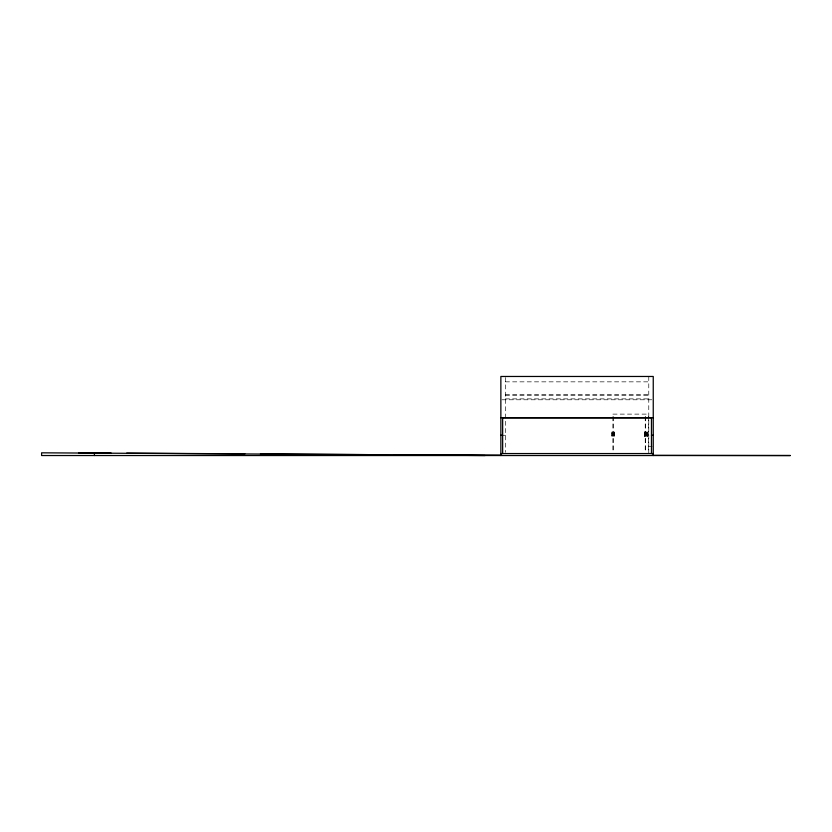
<?xml version="1.0" encoding="UTF-8"?>
<svg xmlns="http://www.w3.org/2000/svg" width="832" height="832" viewBox="0 0 832 832"><rect width="100%" height="100%" fill="white"/><g stroke="black" fill="none" stroke-linecap="round" stroke-linejoin="round"><path stroke-width="0.62" stroke-dasharray="4.16 3.12" d="M645.726 433.586C646.287 433.233 643.334 434.002 645.663 433.139M646.901 436.082C644.519 435.448 647.462 435.698 646.963 435.729M644.748 436.041C646.204 434.106 645.258 437.372 644.81 435.417M646.901 433.139C644.426 434.2 647.847 432.869 646.88 433.836M646.038 433.836L646.038 433.15M645.653 435.375L645.653 436.072M505.346 381.846L648.773 381.846M505.346 394.399L648.773 394.399M505.346 395.294L648.773 395.294M505.346 398.882L648.773 398.882M501.977 399.776L652.132 399.776M612.914 414.118L648.773 414.118M612.019 433.139L612.914 433.139M613.267 433.139L614.162 433.139M612.019 433.857L612.914 433.857M613.267 433.857L614.162 433.857M502.653 435.271L505.346 435.271M612.019 435.365L612.914 435.365M613.267 435.365L614.162 435.365M612.019 436.082L612.914 436.082M613.267 436.082L614.162 436.082M648.773 446.389L652.132 446.389M644.8 433.15L644.748 433.805M648.773 376.47L648.773 453.554M648.419 416.666L648.419 452.286M647.14 432.047L647.14 437.424M646.838 432.047L646.838 437.424M645.59 416.666L645.59 452.286M645.237 416.666L645.237 452.286M644.852 432.047L644.852 437.424M644.55 432.047L644.55 437.424M613.267 416.666L613.267 452.286M612.914 416.666L612.914 452.286M505.346 377.541L505.346 452.338M612.019 432.047L611.832 437.424L612.019 432.047M614.349 432.047L614.162 437.424L614.349 432.047M645.029 432.047L644.374 432.047L644.374 437.424L645.029 437.424L645.029 432.047M647.317 432.047L646.662 432.047L646.662 437.424L647.317 437.424L647.317 432.047"/><path stroke-width="1.25" d="M500.864 417.706L653.245 417.706M500.864 435.271L502.653 435.271M651.456 435.271L653.245 435.271M500.864 455.354L41.6 452.826L41.6 455.53L790.4 455.53L652.153 455.354M500.864 453.554L653.245 453.554M393.442 455.354L501.831 455.354M78.634 452.826L111.093 453.024M126.682 453.128L244.847 453.856M260.426 453.96L378.591 454.688M394.181 454.792L485.077 455.53M653.245 455.53L653.245 376.47L500.864 376.47L500.864 455.53M651.456 453.554L651.456 417.882L502.653 417.882L502.653 453.554M94.411 452.826L94.411 455.53"/></g></svg>
